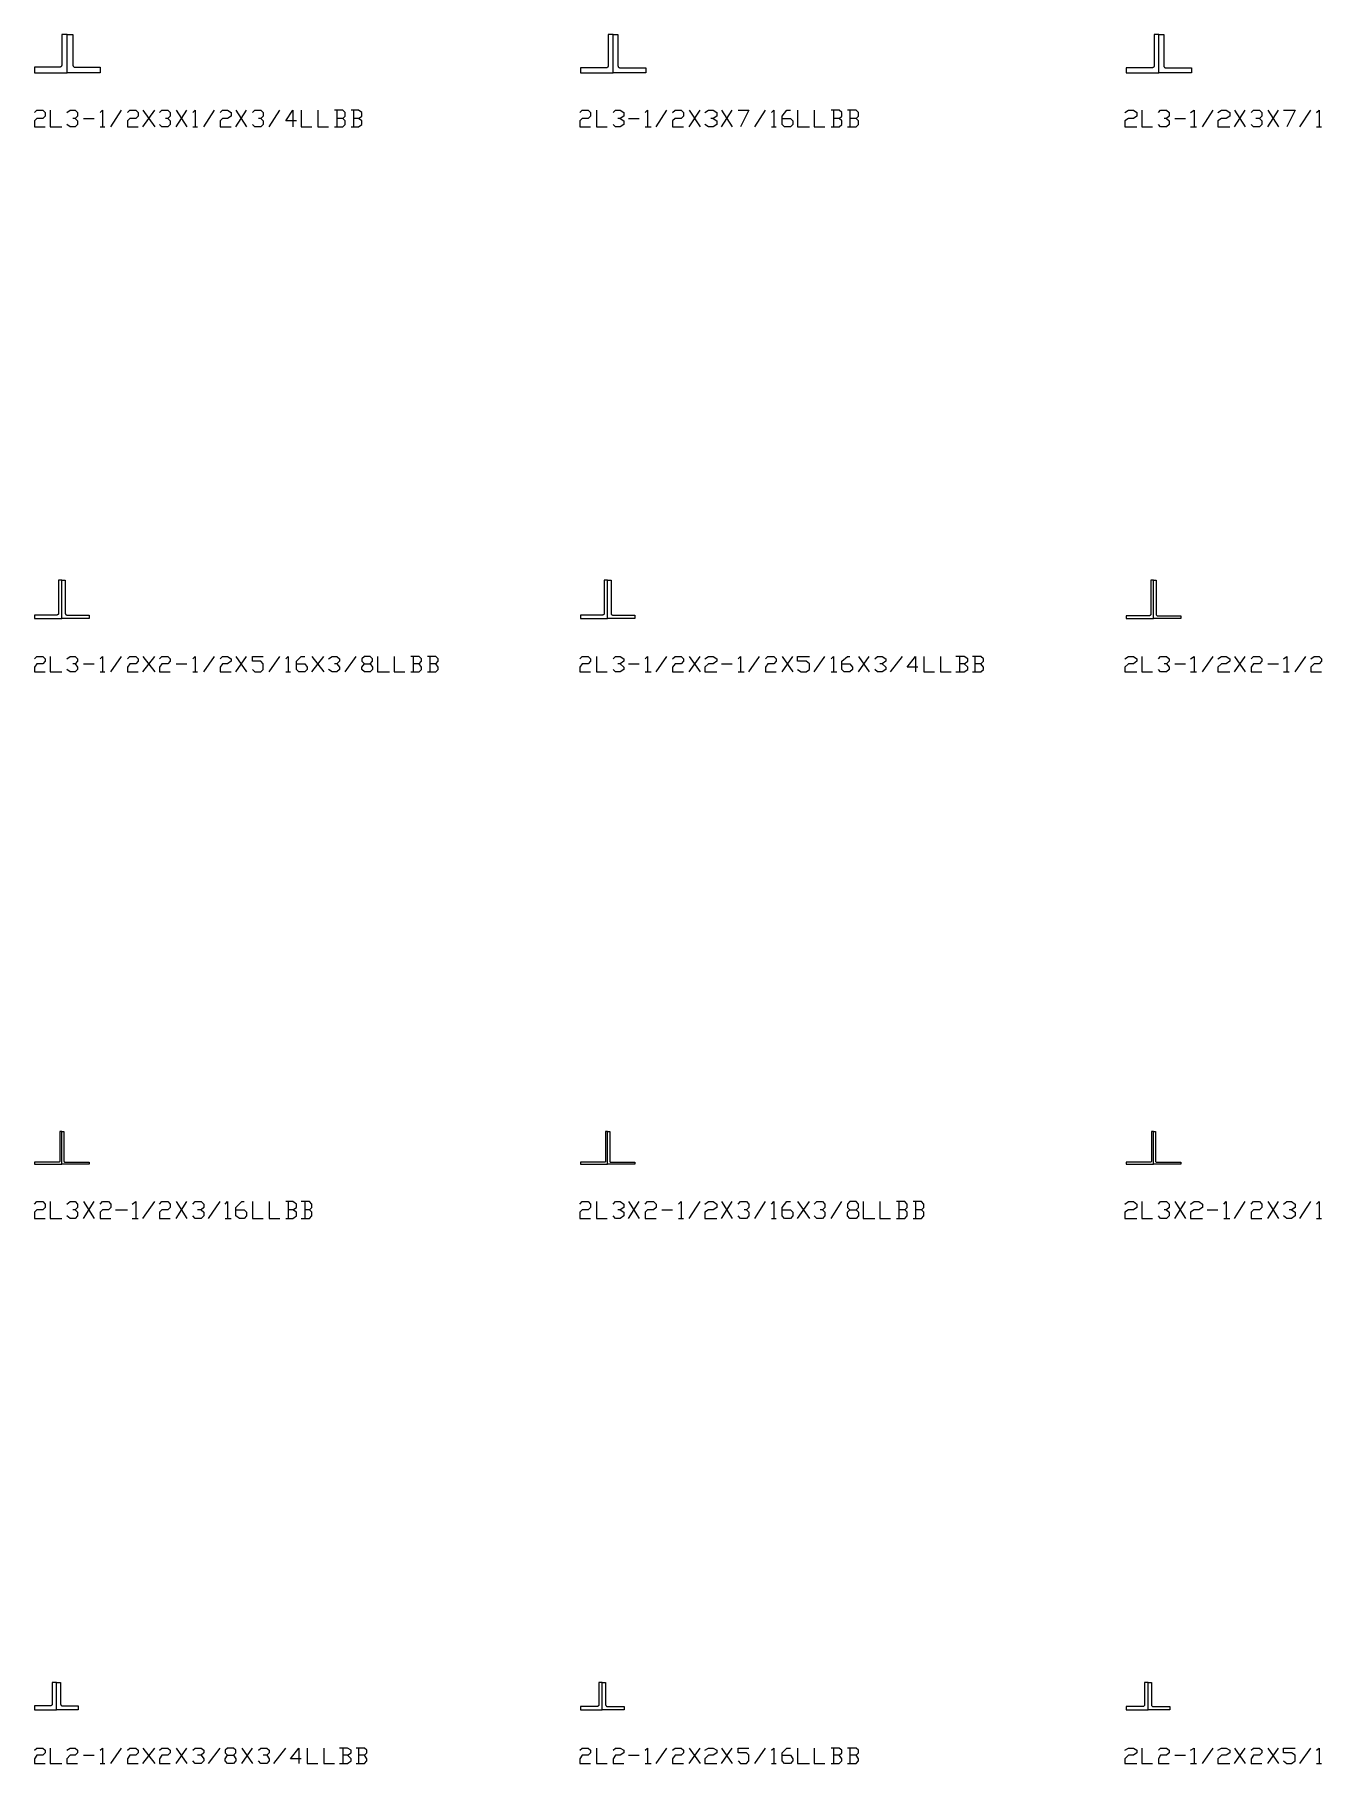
# Model space of a CAD drawing. Header units: inches. Extents: x 0 to 985, y -1555 to 12.
# Drawn here: x 750 to 867.9, y -954.9 to -796.5 of the extents above; entities that cross this region are included whole.
import ezdxf

# ---------------------------------------------------------------- set-up
doc = ezdxf.new("R2010")
doc.units = ezdxf.units.IN
doc.header["$MEASUREMENT"] = 0
doc.layers.add('AISC_STEEL', color=7, linetype='Continuous')

msp = doc.modelspace()

# ---------------------------------------------------------------- linework, layer by layer
at = {"color": 3, "lineweight": 0}
for points in [[(750, -803.65), (750.22, -803.43), (750.77, -803.43), (750.98, -803.65), (750.98, -803.98), (750.77, -804.19), (750.22, -804.19), (750, -804.41), (750, -804.96), (750.98, -804.96)], [(751.42, -803.43), (751.42, -804.96), (752.51, -804.96)], [(752.95, -803.65), (753.27, -803.43), (753.71, -803.43), (753.93, -803.65), (753.93, -803.98), (753.71, -804.19), (753.49, -804.19)], [(753.71, -804.19), (753.93, -804.41), (753.93, -804.74), (753.71, -804.96), (753.27, -804.96), (752.95, -804.74)], [(754.47, -804.19), (755.45, -804.19)], [(756, -803.65), (756.22, -803.43), (756.22, -804.96)], [(756.98, -804.96), (757.96, -803.43)], [(758.51, -803.65), (758.73, -803.43), (759.27, -803.43), (759.49, -803.65), (759.49, -803.98), (759.27, -804.19), (758.73, -804.19), (758.51, -804.41), (758.51, -804.96), (759.49, -804.96)], [(759.93, -804.96), (761.02, -803.43)], [(759.93, -803.43), (761.02, -804.96)], [(761.45, -803.65), (761.67, -803.43), (762.22, -803.43), (762.43, -803.65), (762.43, -803.98), (762.22, -804.19), (762, -804.19)], [(762.22, -804.19), (762.43, -804.41), (762.43, -804.74), (762.22, -804.96), (761.67, -804.96), (761.45, -804.74)], [(762.98, -804.96), (763.96, -803.43)], [(762.98, -803.43), (763.96, -804.96)], [(764.51, -803.65), (764.72, -803.43), (764.72, -804.96)], [(765.49, -804.96), (766.47, -803.43)], [(767.01, -803.65), (767.23, -803.43), (767.67, -803.43), (768, -803.65), (768, -803.98), (767.67, -804.19), (767.23, -804.19), (767.01, -804.41), (767.01, -804.96), (768, -804.96)], [(768.43, -804.96), (769.41, -803.43)], [(768.43, -803.43), (769.41, -804.96)], [(769.96, -803.65), (770.18, -803.43), (770.72, -803.43), (770.94, -803.65), (770.94, -803.98), (770.72, -804.19), (770.5, -804.19)], [(770.72, -804.19), (770.94, -804.41), (770.94, -804.74), (770.72, -804.96), (770.18, -804.96), (769.96, -804.74)], [(771.49, -804.96), (772.47, -803.43)], [(773.99, -804.41), (773.01, -804.41), (773.67, -803.43), (773.67, -804.96)], [(774.43, -803.43), (774.43, -804.96), (775.41, -804.96)], [(775.96, -803.43), (775.96, -804.96), (776.94, -804.96)], [(778.25, -804.19), (778.46, -803.98), (778.46, -803.65), (778.25, -803.43), (777.48, -803.43)], [(777.48, -804.96), (778.25, -804.96), (778.46, -804.74), (778.46, -804.41), (778.25, -804.19), (777.7, -804.19)], [(777.7, -803.43), (777.7, -804.96)], [(779.66, -804.19), (779.99, -803.98), (779.99, -803.65), (779.66, -803.43), (779.01, -803.43)], [(779.01, -804.96), (779.66, -804.96), (779.99, -804.74), (779.99, -804.41), (779.66, -804.19), (779.23, -804.19)], [(779.23, -803.43), (779.23, -804.96)], [(799.95, -803.65), (800.17, -803.43), (800.71, -803.43), (800.93, -803.65), (800.93, -803.98), (800.71, -804.19), (800.17, -804.19), (799.95, -804.41), (799.95, -804.96), (800.93, -804.96)], [(801.47, -803.43), (801.47, -804.96), (802.46, -804.96)], [(803, -803.65), (803.22, -803.43), (803.66, -803.43), (803.98, -803.65), (803.98, -803.98), (803.66, -804.19), (803.44, -804.19)], [(803.66, -804.19), (803.98, -804.41), (803.98, -804.74), (803.66, -804.96), (803.22, -804.96), (803, -804.74)], [(804.42, -804.19), (805.4, -804.19)], [(805.95, -803.65), (806.16, -803.43), (806.16, -804.96)], [(806.93, -804.96), (807.91, -803.43)], [(808.45, -803.65), (808.67, -803.43), (809.22, -803.43), (809.44, -803.65), (809.44, -803.98), (809.22, -804.19), (808.67, -804.19), (808.45, -804.41), (808.45, -804.96), (809.44, -804.96)], [(809.98, -804.96), (810.96, -803.43)], [(809.98, -803.43), (810.96, -804.96)], [(811.4, -803.65), (811.73, -803.43), (812.16, -803.43), (812.49, -803.65), (812.49, -803.98), (812.16, -804.19), (811.94, -804.19)], [(812.16, -804.19), (812.49, -804.41), (812.49, -804.74), (812.16, -804.96), (811.73, -804.96), (811.4, -804.74)], [(812.92, -804.96), (813.91, -803.43)], [(812.92, -803.43), (813.91, -804.96)], [(814.45, -803.43), (815.43, -803.43), (814.67, -804.96)], [(815.98, -804.96), (816.96, -803.43)], [(817.51, -803.65), (817.72, -803.43), (817.72, -804.96)], [(818.49, -804.19), (819.25, -804.19), (819.47, -804.41), (819.47, -804.74), (819.25, -804.96), (818.7, -804.96), (818.49, -804.74), (818.49, -803.98), (818.92, -803.43), (819.25, -803.43)], [(819.9, -803.43), (819.9, -804.96), (820.99, -804.96)], [(821.43, -803.43), (821.43, -804.96), (822.41, -804.96)], [(823.72, -804.19), (823.94, -803.98), (823.94, -803.65), (823.72, -803.43), (822.96, -803.43)], [(822.96, -804.96), (823.72, -804.96), (823.94, -804.74), (823.94, -804.41), (823.72, -804.19), (823.18, -804.19)], [(823.18, -803.43), (823.18, -804.96)], [(825.25, -804.19), (825.47, -803.98), (825.47, -803.65), (825.25, -803.43), (824.48, -803.43)], [(824.48, -804.96), (825.25, -804.96), (825.47, -804.74), (825.47, -804.41), (825.25, -804.19), (824.7, -804.19)], [(824.7, -803.43), (824.7, -804.96)], [(849.89, -803.65), (850.22, -803.43), (850.66, -803.43), (850.98, -803.65), (850.98, -803.98), (850.66, -804.19), (850.22, -804.19), (849.89, -804.41), (849.89, -804.96), (850.98, -804.96)], [(851.42, -803.43), (851.42, -804.96), (852.4, -804.96)], [(852.95, -803.65), (853.16, -803.43), (853.71, -803.43), (853.93, -803.65), (853.93, -803.98), (853.71, -804.19), (853.49, -804.19)], [(853.71, -804.19), (853.93, -804.41), (853.93, -804.74), (853.71, -804.96), (853.16, -804.96), (852.95, -804.74)], [(854.47, -804.19), (855.45, -804.19)], [(855.89, -803.65), (856.22, -803.43), (856.22, -804.96)], [(856.98, -804.96), (857.96, -803.43)], [(858.4, -803.65), (858.73, -803.43), (859.16, -803.43), (859.49, -803.65), (859.49, -803.98), (859.16, -804.19), (858.73, -804.19), (858.4, -804.41), (858.4, -804.96), (859.49, -804.96)], [(859.93, -804.96), (860.91, -803.43)], [(859.93, -803.43), (860.91, -804.96)], [(861.45, -803.65), (861.67, -803.43), (862.22, -803.43), (862.43, -803.65), (862.43, -803.98), (862.22, -804.19), (861.89, -804.19)], [(862.22, -804.19), (862.43, -804.41), (862.43, -804.74), (862.22, -804.96), (861.67, -804.96), (861.45, -804.74)], [(862.98, -804.96), (863.96, -803.43)], [(862.98, -803.43), (863.96, -804.96)], [(864.4, -803.43), (865.49, -803.43), (864.72, -804.96)], [(865.92, -804.96), (866.91, -803.43)], [(867.45, -803.65), (867.67, -803.43), (867.67, -804.96)], [(756, -804.96), (756.44, -804.96)], [(764.51, -804.96), (764.94, -804.96)], [(805.95, -804.96), (806.49, -804.96)], [(817.51, -804.96), (817.94, -804.96)], [(855.89, -804.96), (856.44, -804.96)], [(867.45, -804.96), (867.89, -804.96)], [(750, -853.7), (750.22, -853.48), (750.77, -853.48), (750.98, -853.7), (750.98, -853.92), (750.77, -854.14), (750.22, -854.14), (750, -854.47), (750, -854.9), (750.98, -854.9)], [(751.42, -853.48), (751.42, -854.9), (752.51, -854.9)], [(752.95, -853.7), (753.27, -853.48), (753.71, -853.48), (753.93, -853.7), (753.93, -853.92), (753.71, -854.14), (753.49, -854.14)], [(756, -853.7), (756.22, -853.48), (756.22, -854.9)], [(756.98, -854.9), (757.96, -853.48)], [(758.51, -853.7), (758.73, -853.48), (759.27, -853.48), (759.49, -853.7), (759.49, -853.92), (759.27, -854.14), (758.73, -854.14), (758.51, -854.47), (758.51, -854.9), (759.49, -854.9)], [(759.93, -854.9), (761.02, -853.48)], [(759.93, -853.48), (761.02, -854.9)], [(761.45, -853.7), (761.67, -853.48), (762.22, -853.48), (762.43, -853.7), (762.43, -853.92), (762.22, -854.14), (761.67, -854.14), (761.45, -854.47), (761.45, -854.9), (762.43, -854.9)], [(764.51, -853.7), (764.72, -853.48), (764.72, -854.9)], [(765.49, -854.9), (766.47, -853.48)], [(767.01, -853.7), (767.23, -853.48), (767.67, -853.48), (768, -853.7), (768, -853.92), (767.67, -854.14), (767.23, -854.14), (767.01, -854.47), (767.01, -854.9), (768, -854.9)], [(768.43, -854.9), (769.41, -853.48)], [(768.43, -853.48), (769.41, -854.9)], [(769.96, -854.68), (770.18, -854.9), (770.72, -854.9), (770.94, -854.68), (770.94, -854.14), (770.72, -853.92), (769.96, -853.92), (769.96, -853.48), (770.94, -853.48)], [(771.49, -854.9), (772.47, -853.48)], [(773.01, -853.7), (773.23, -853.48), (773.23, -854.9)], [(773.99, -854.14), (774.76, -854.14), (774.97, -854.47), (774.97, -854.68), (774.76, -854.9), (774.21, -854.9), (773.99, -854.68), (773.99, -853.92), (774.43, -853.48), (774.76, -853.48)], [(775.41, -854.9), (776.5, -853.48)], [(775.41, -853.48), (776.5, -854.9)], [(776.94, -853.7), (777.27, -853.48), (777.7, -853.48), (777.92, -853.7), (777.92, -853.92), (777.7, -854.14), (777.48, -854.14)], [(778.46, -854.9), (779.45, -853.48)], [(780.75, -854.14), (780.97, -854.47), (780.97, -854.68), (780.75, -854.9), (780.21, -854.9), (779.99, -854.68), (779.99, -854.47), (780.21, -854.14), (780.75, -854.14), (780.97, -853.92), (780.97, -853.7), (780.75, -853.48), (780.21, -853.48), (779.99, -853.7), (779.99, -853.92), (780.21, -854.14)], [(781.41, -853.48), (781.41, -854.9), (782.5, -854.9)], [(782.94, -853.48), (782.94, -854.9), (783.92, -854.9)], [(785.23, -854.14), (785.44, -853.92), (785.44, -853.7), (785.23, -853.48), (784.46, -853.48)], [(784.68, -853.48), (784.68, -854.9)], [(786.75, -854.14), (786.97, -853.92), (786.97, -853.7), (786.75, -853.48), (785.99, -853.48)], [(786.21, -853.48), (786.21, -854.9)], [(799.95, -853.7), (800.17, -853.48), (800.71, -853.48), (800.93, -853.7), (800.93, -853.92), (800.71, -854.14), (800.17, -854.14), (799.95, -854.47), (799.95, -854.9), (800.93, -854.9)], [(801.47, -853.48), (801.47, -854.9), (802.46, -854.9)], [(803, -853.7), (803.22, -853.48), (803.66, -853.48), (803.98, -853.7), (803.98, -853.92), (803.66, -854.14), (803.44, -854.14)], [(805.95, -853.7), (806.16, -853.48), (806.16, -854.9)], [(806.93, -854.9), (807.91, -853.48)], [(808.45, -853.7), (808.67, -853.48), (809.22, -853.48), (809.44, -853.7), (809.44, -853.92), (809.22, -854.14), (808.67, -854.14), (808.45, -854.47), (808.45, -854.9), (809.44, -854.9)], [(809.98, -854.9), (810.96, -853.48)], [(809.98, -853.48), (810.96, -854.9)], [(811.4, -853.7), (811.73, -853.48), (812.16, -853.48), (812.49, -853.7), (812.49, -853.92), (812.16, -854.14), (811.73, -854.14), (811.4, -854.47), (811.4, -854.9), (812.49, -854.9)], [(814.45, -853.7), (814.67, -853.48), (814.67, -854.9)], [(815.43, -854.9), (816.41, -853.48)], [(816.96, -853.7), (817.18, -853.48), (817.72, -853.48), (817.94, -853.7), (817.94, -853.92), (817.72, -854.14), (817.18, -854.14), (816.96, -854.47), (816.96, -854.9), (817.94, -854.9)], [(818.49, -854.9), (819.47, -853.48)], [(818.49, -853.48), (819.47, -854.9)], [(819.9, -854.68), (820.23, -854.9), (820.67, -854.9), (820.99, -854.68), (820.99, -854.14), (820.67, -853.92), (819.9, -853.92), (819.9, -853.48), (820.99, -853.48)], [(821.43, -854.9), (822.41, -853.48)], [(822.96, -853.7), (823.18, -853.48), (823.18, -854.9)], [(823.94, -854.14), (824.7, -854.14), (824.92, -854.47), (824.92, -854.68), (824.7, -854.9), (824.16, -854.9), (823.94, -854.68), (823.94, -853.92), (824.48, -853.48), (824.7, -853.48)], [(825.47, -854.9), (826.45, -853.48)], [(825.47, -853.48), (826.45, -854.9)], [(826.99, -853.7), (827.21, -853.48), (827.65, -853.48), (827.97, -853.7), (827.97, -853.92), (827.65, -854.14), (827.43, -854.14)], [(828.41, -854.9), (829.5, -853.48)], [(830.92, -854.47), (829.94, -854.47), (830.7, -853.48), (830.7, -854.9)], [(831.46, -853.48), (831.46, -854.9), (832.45, -854.9)], [(832.99, -853.48), (832.99, -854.9), (833.97, -854.9)], [(835.17, -854.14), (835.5, -853.92), (835.5, -853.7), (835.17, -853.48), (834.41, -853.48)], [(834.74, -853.48), (834.74, -854.9)], [(836.7, -854.14), (836.92, -853.92), (836.92, -853.7), (836.7, -853.48), (835.93, -853.48)], [(836.15, -853.48), (836.15, -854.9)], [(849.89, -853.7), (850.22, -853.48), (850.66, -853.48), (850.98, -853.7), (850.98, -853.92), (850.66, -854.14), (850.22, -854.14), (849.89, -854.47), (849.89, -854.9), (850.98, -854.9)], [(851.42, -853.48), (851.42, -854.9), (852.4, -854.9)], [(852.95, -853.7), (853.16, -853.48), (853.71, -853.48), (853.93, -853.7), (853.93, -853.92), (853.71, -854.14), (853.49, -854.14)], [(855.89, -853.7), (856.22, -853.48), (856.22, -854.9)], [(856.98, -854.9), (857.96, -853.48)], [(858.4, -853.7), (858.73, -853.48), (859.16, -853.48), (859.49, -853.7), (859.49, -853.92), (859.16, -854.14), (858.73, -854.14), (858.4, -854.47), (858.4, -854.9), (859.49, -854.9)], [(859.93, -854.9), (860.91, -853.48)], [(859.93, -853.48), (860.91, -854.9)], [(861.45, -853.7), (861.67, -853.48), (862.22, -853.48), (862.43, -853.7), (862.43, -853.92), (862.22, -854.14), (861.67, -854.14), (861.45, -854.47), (861.45, -854.9), (862.43, -854.9)], [(864.4, -853.7), (864.72, -853.48), (864.72, -854.9)], [(865.49, -854.9), (866.47, -853.48)], [(866.91, -853.7), (867.23, -853.48), (867.67, -853.48), (867.89, -853.7), (867.89, -853.92), (867.67, -854.14), (867.23, -854.14), (866.91, -854.47), (866.91, -854.9), (867.89, -854.9)], [(753.71, -854.14), (753.93, -854.47), (753.93, -854.68), (753.71, -854.9), (753.27, -854.9), (752.95, -854.68)], [(754.47, -854.14), (755.45, -854.14)], [(756, -854.9), (756.44, -854.9)], [(762.98, -854.14), (763.96, -854.14)], [(764.51, -854.9), (764.94, -854.9)], [(773.01, -854.9), (773.45, -854.9)], [(777.7, -854.14), (777.92, -854.47), (777.92, -854.68), (777.7, -854.9), (777.27, -854.9), (776.94, -854.68)], [(784.46, -854.9), (785.23, -854.9), (785.44, -854.68), (785.44, -854.47), (785.23, -854.14), (784.68, -854.14)], [(785.99, -854.9), (786.75, -854.9), (786.97, -854.68), (786.97, -854.47), (786.75, -854.14), (786.21, -854.14)], [(803.66, -854.14), (803.98, -854.47), (803.98, -854.68), (803.66, -854.9), (803.22, -854.9), (803, -854.68)], [(804.42, -854.14), (805.4, -854.14)], [(805.95, -854.9), (806.49, -854.9)], [(812.92, -854.14), (813.91, -854.14)], [(814.45, -854.9), (815, -854.9)], [(822.96, -854.9), (823.5, -854.9)], [(827.65, -854.14), (827.97, -854.47), (827.97, -854.68), (827.65, -854.9), (827.21, -854.9), (826.99, -854.68)], [(834.41, -854.9), (835.17, -854.9), (835.5, -854.68), (835.5, -854.47), (835.17, -854.14), (834.74, -854.14)], [(835.93, -854.9), (836.7, -854.9), (836.92, -854.68), (836.92, -854.47), (836.7, -854.14), (836.15, -854.14)], [(853.71, -854.14), (853.93, -854.47), (853.93, -854.68), (853.71, -854.9), (853.16, -854.9), (852.95, -854.68)], [(854.47, -854.14), (855.45, -854.14)], [(855.89, -854.9), (856.44, -854.9)], [(862.98, -854.14), (863.96, -854.14)], [(864.4, -854.9), (864.94, -854.9)], [(750, -903.65), (750.22, -903.43), (750.77, -903.43), (750.98, -903.65), (750.98, -903.98), (750.77, -904.19), (750.22, -904.19), (750, -904.41), (750, -904.96), (750.98, -904.96)], [(751.42, -903.43), (751.42, -904.96), (752.51, -904.96)], [(752.95, -903.65), (753.27, -903.43), (753.71, -903.43), (753.93, -903.65), (753.93, -903.98), (753.71, -904.19), (753.49, -904.19)], [(753.71, -904.19), (753.93, -904.41), (753.93, -904.74), (753.71, -904.96), (753.27, -904.96), (752.95, -904.74)], [(754.47, -904.96), (755.45, -903.43)], [(754.47, -903.43), (755.45, -904.96)], [(756, -903.65), (756.22, -903.43), (756.76, -903.43), (756.98, -903.65), (756.98, -903.98), (756.76, -904.19), (756.22, -904.19), (756, -904.41), (756, -904.96), (756.98, -904.96)], [(757.42, -904.19), (758.51, -904.19)], [(758.94, -903.65), (759.27, -903.43), (759.27, -904.96)], [(759.93, -904.96), (761.02, -903.43)], [(761.45, -903.65), (761.67, -903.43), (762.22, -903.43), (762.43, -903.65), (762.43, -903.98), (762.22, -904.19), (761.67, -904.19), (761.45, -904.41), (761.45, -904.96), (762.43, -904.96)], [(762.98, -904.96), (763.96, -903.43)], [(762.98, -903.43), (763.96, -904.96)], [(764.51, -903.65), (764.72, -903.43), (765.27, -903.43), (765.49, -903.65), (765.49, -903.98), (765.27, -904.19), (764.94, -904.19)], [(765.27, -904.19), (765.49, -904.41), (765.49, -904.74), (765.27, -904.96), (764.72, -904.96), (764.51, -904.74)], [(765.92, -904.96), (767.01, -903.43)], [(767.45, -903.65), (767.67, -903.43), (767.67, -904.96)], [(768.43, -904.19), (769.2, -904.19), (769.41, -904.41), (769.41, -904.74), (769.2, -904.96), (768.76, -904.96), (768.43, -904.74), (768.43, -903.98), (768.98, -903.43), (769.2, -903.43)], [(769.96, -903.43), (769.96, -904.96), (770.94, -904.96)], [(771.49, -903.43), (771.49, -904.96), (772.47, -904.96)], [(773.67, -904.19), (773.99, -903.98), (773.99, -903.65), (773.67, -903.43), (773.01, -903.43)], [(773.01, -904.96), (773.67, -904.96), (773.99, -904.74), (773.99, -904.41), (773.67, -904.19), (773.23, -904.19)], [(773.23, -903.43), (773.23, -904.96)], [(775.19, -904.19), (775.41, -903.98), (775.41, -903.65), (775.19, -903.43), (774.43, -903.43)], [(774.43, -904.96), (775.19, -904.96), (775.41, -904.74), (775.41, -904.41), (775.19, -904.19), (774.76, -904.19)], [(774.76, -903.43), (774.76, -904.96)], [(799.95, -903.65), (800.17, -903.43), (800.71, -903.43), (800.93, -903.65), (800.93, -903.98), (800.71, -904.19), (800.17, -904.19), (799.95, -904.41), (799.95, -904.96), (800.93, -904.96)], [(801.47, -903.43), (801.47, -904.96), (802.46, -904.96)], [(803, -903.65), (803.22, -903.43), (803.66, -903.43), (803.98, -903.65), (803.98, -903.98), (803.66, -904.19), (803.44, -904.19)], [(803.66, -904.19), (803.98, -904.41), (803.98, -904.74), (803.66, -904.96), (803.22, -904.96), (803, -904.74)], [(804.42, -904.96), (805.4, -903.43)], [(804.42, -903.43), (805.4, -904.96)], [(805.95, -903.65), (806.16, -903.43), (806.71, -903.43), (806.93, -903.65), (806.93, -903.98), (806.71, -904.19), (806.16, -904.19), (805.95, -904.41), (805.95, -904.96), (806.93, -904.96)], [(807.47, -904.19), (808.45, -904.19)], [(809, -903.65), (809.22, -903.43), (809.22, -904.96)], [(809.98, -904.96), (810.96, -903.43)], [(811.4, -903.65), (811.73, -903.43), (812.16, -903.43), (812.49, -903.65), (812.49, -903.98), (812.16, -904.19), (811.73, -904.19), (811.4, -904.41), (811.4, -904.96), (812.49, -904.96)], [(812.92, -904.96), (813.91, -903.43)], [(812.92, -903.43), (813.91, -904.96)], [(814.45, -903.65), (814.67, -903.43), (815.21, -903.43), (815.43, -903.65), (815.43, -903.98), (815.21, -904.19), (815, -904.19)], [(815.21, -904.19), (815.43, -904.41), (815.43, -904.74), (815.21, -904.96), (814.67, -904.96), (814.45, -904.74)], [(815.98, -904.96), (816.96, -903.43)], [(817.51, -903.65), (817.72, -903.43), (817.72, -904.96)], [(818.49, -904.19), (819.25, -904.19), (819.47, -904.41), (819.47, -904.74), (819.25, -904.96), (818.7, -904.96), (818.49, -904.74), (818.49, -903.98), (818.92, -903.43), (819.25, -903.43)], [(819.9, -904.96), (820.99, -903.43)], [(819.9, -903.43), (820.99, -904.96)], [(821.43, -903.65), (821.65, -903.43), (822.19, -903.43), (822.41, -903.65), (822.41, -903.98), (822.19, -904.19), (821.98, -904.19)], [(822.19, -904.19), (822.41, -904.41), (822.41, -904.74), (822.19, -904.96), (821.65, -904.96), (821.43, -904.74)], [(822.96, -904.96), (823.94, -903.43)], [(825.25, -904.19), (825.47, -904.41), (825.47, -904.74), (825.25, -904.96), (824.7, -904.96), (824.48, -904.74), (824.48, -904.41), (824.7, -904.19), (825.25, -904.19), (825.47, -903.98), (825.47, -903.65), (825.25, -903.43), (824.7, -903.43), (824.48, -903.65), (824.48, -903.98), (824.7, -904.19)], [(825.9, -903.43), (825.9, -904.96), (826.99, -904.96)], [(827.43, -903.43), (827.43, -904.96), (828.41, -904.96)], [(829.72, -904.19), (829.94, -903.98), (829.94, -903.65), (829.72, -903.43), (828.96, -903.43)], [(828.96, -904.96), (829.72, -904.96), (829.94, -904.74), (829.94, -904.41), (829.72, -904.19), (829.17, -904.19)], [(829.17, -903.43), (829.17, -904.96)], [(831.25, -904.19), (831.46, -903.98), (831.46, -903.65), (831.25, -903.43), (830.48, -903.43)], [(830.48, -904.96), (831.25, -904.96), (831.46, -904.74), (831.46, -904.41), (831.25, -904.19), (830.7, -904.19)], [(830.7, -903.43), (830.7, -904.96)], [(849.89, -903.65), (850.22, -903.43), (850.66, -903.43), (850.98, -903.65), (850.98, -903.98), (850.66, -904.19), (850.22, -904.19), (849.89, -904.41), (849.89, -904.96), (850.98, -904.96)], [(851.42, -903.43), (851.42, -904.96), (852.4, -904.96)], [(852.95, -903.65), (853.16, -903.43), (853.71, -903.43), (853.93, -903.65), (853.93, -903.98), (853.71, -904.19), (853.49, -904.19)], [(853.71, -904.19), (853.93, -904.41), (853.93, -904.74), (853.71, -904.96), (853.16, -904.96), (852.95, -904.74)], [(854.47, -904.96), (855.45, -903.43)], [(854.47, -903.43), (855.45, -904.96)], [(855.89, -903.65), (856.22, -903.43), (856.65, -903.43), (856.98, -903.65), (856.98, -903.98), (856.65, -904.19), (856.22, -904.19), (855.89, -904.41), (855.89, -904.96), (856.98, -904.96)], [(857.42, -904.19), (858.4, -904.19)], [(858.94, -903.65), (859.16, -903.43), (859.16, -904.96)], [(859.93, -904.96), (860.91, -903.43)], [(861.45, -903.65), (861.67, -903.43), (862.22, -903.43), (862.43, -903.65), (862.43, -903.98), (862.22, -904.19), (861.67, -904.19), (861.45, -904.41), (861.45, -904.96), (862.43, -904.96)], [(862.98, -904.96), (863.96, -903.43)], [(862.98, -903.43), (863.96, -904.96)], [(864.4, -903.65), (864.72, -903.43), (865.16, -903.43), (865.49, -903.65), (865.49, -903.98), (865.16, -904.19), (864.94, -904.19)], [(865.16, -904.19), (865.49, -904.41), (865.49, -904.74), (865.16, -904.96), (864.72, -904.96), (864.4, -904.74)], [(865.92, -904.96), (866.91, -903.43)], [(867.45, -903.65), (867.67, -903.43), (867.67, -904.96)], [(758.94, -904.96), (759.49, -904.96)], [(767.45, -904.96), (768, -904.96)], [(809, -904.96), (809.44, -904.96)], [(817.51, -904.96), (817.94, -904.96)], [(858.94, -904.96), (859.49, -904.96)], [(867.45, -904.96), (867.89, -904.96)], [(750, -953.7), (750.22, -953.49), (750.77, -953.49), (750.98, -953.7), (750.98, -953.92), (750.77, -954.14), (750.22, -954.14), (750, -954.47), (750, -954.9), (750.98, -954.9)], [(751.42, -953.49), (751.42, -954.9), (752.51, -954.9)], [(752.95, -953.7), (753.27, -953.49), (753.71, -953.49), (753.93, -953.7), (753.93, -953.92), (753.71, -954.14), (753.27, -954.14), (752.95, -954.47), (752.95, -954.9), (753.93, -954.9)], [(756, -953.7), (756.22, -953.49), (756.22, -954.9)], [(756.98, -954.9), (757.96, -953.49)], [(758.51, -953.7), (758.73, -953.49), (759.27, -953.49), (759.49, -953.7), (759.49, -953.92), (759.27, -954.14), (758.73, -954.14), (758.51, -954.47), (758.51, -954.9), (759.49, -954.9)], [(759.93, -954.9), (761.02, -953.49)], [(759.93, -953.49), (761.02, -954.9)], [(761.45, -953.7), (761.67, -953.49), (762.22, -953.49), (762.43, -953.7), (762.43, -953.92), (762.22, -954.14), (761.67, -954.14), (761.45, -954.47), (761.45, -954.9), (762.43, -954.9)], [(762.98, -954.9), (763.96, -953.49)], [(762.98, -953.49), (763.96, -954.9)], [(764.51, -953.7), (764.72, -953.49), (765.27, -953.49), (765.49, -953.7), (765.49, -953.92), (765.27, -954.14), (764.94, -954.14)], [(765.92, -954.9), (767.01, -953.49)], [(768.21, -954.14), (768.43, -954.47), (768.43, -954.68), (768.21, -954.9), (767.67, -954.9), (767.45, -954.68), (767.45, -954.47), (767.67, -954.14), (768.21, -954.14), (768.43, -953.92), (768.43, -953.7), (768.21, -953.49), (767.67, -953.49), (767.45, -953.7), (767.45, -953.92), (767.67, -954.14)], [(768.98, -954.9), (769.96, -953.49)], [(768.98, -953.49), (769.96, -954.9)], [(770.5, -953.7), (770.72, -953.49), (771.27, -953.49), (771.49, -953.7), (771.49, -953.92), (771.27, -954.14), (770.94, -954.14)], [(771.92, -954.9), (773.01, -953.49)], [(774.43, -954.47), (773.45, -954.47), (774.21, -953.49), (774.21, -954.9)], [(774.97, -953.49), (774.97, -954.9), (775.96, -954.9)], [(776.5, -953.49), (776.5, -954.9), (777.48, -954.9)], [(778.68, -954.14), (779.01, -953.92), (779.01, -953.7), (778.68, -953.49), (777.92, -953.49)], [(778.25, -953.49), (778.25, -954.9)], [(780.21, -954.14), (780.43, -953.92), (780.43, -953.7), (780.21, -953.49), (779.45, -953.49)], [(779.66, -953.49), (779.66, -954.9)], [(799.95, -953.7), (800.17, -953.49), (800.71, -953.49), (800.93, -953.7), (800.93, -953.92), (800.71, -954.14), (800.17, -954.14), (799.95, -954.47), (799.95, -954.9), (800.93, -954.9)], [(801.47, -953.49), (801.47, -954.9), (802.46, -954.9)], [(803, -953.7), (803.22, -953.49), (803.66, -953.49), (803.98, -953.7), (803.98, -953.92), (803.66, -954.14), (803.22, -954.14), (803, -954.47), (803, -954.9), (803.98, -954.9)], [(805.95, -953.7), (806.16, -953.49), (806.16, -954.9)], [(806.93, -954.9), (807.91, -953.49)], [(808.45, -953.7), (808.67, -953.49), (809.22, -953.49), (809.44, -953.7), (809.44, -953.92), (809.22, -954.14), (808.67, -954.14), (808.45, -954.47), (808.45, -954.9), (809.44, -954.9)], [(809.98, -954.9), (810.96, -953.49)], [(809.98, -953.49), (810.96, -954.9)], [(811.4, -953.7), (811.73, -953.49), (812.16, -953.49), (812.49, -953.7), (812.49, -953.92), (812.16, -954.14), (811.73, -954.14), (811.4, -954.47), (811.4, -954.9), (812.49, -954.9)], [(812.92, -954.9), (813.91, -953.49)], [(812.92, -953.49), (813.91, -954.9)], [(814.45, -954.68), (814.67, -954.9), (815.21, -954.9), (815.43, -954.68), (815.43, -954.14), (815.21, -953.92), (814.45, -953.92), (814.45, -953.49), (815.43, -953.49)], [(815.98, -954.9), (816.96, -953.49)], [(817.51, -953.7), (817.72, -953.49), (817.72, -954.9)], [(818.49, -954.14), (819.25, -954.14), (819.47, -954.47), (819.47, -954.68), (819.25, -954.9), (818.7, -954.9), (818.49, -954.68), (818.49, -953.92), (818.92, -953.49), (819.25, -953.49)], [(819.9, -953.49), (819.9, -954.9), (820.99, -954.9)], [(821.43, -953.49), (821.43, -954.9), (822.41, -954.9)], [(823.72, -954.14), (823.94, -953.92), (823.94, -953.7), (823.72, -953.49), (822.96, -953.49)], [(823.18, -953.49), (823.18, -954.9)], [(825.25, -954.14), (825.47, -953.92), (825.47, -953.7), (825.25, -953.49), (824.48, -953.49)], [(824.7, -953.49), (824.7, -954.9)], [(849.89, -953.7), (850.22, -953.49), (850.66, -953.49), (850.98, -953.7), (850.98, -953.92), (850.66, -954.14), (850.22, -954.14), (849.89, -954.47), (849.89, -954.9), (850.98, -954.9)], [(851.42, -953.49), (851.42, -954.9), (852.4, -954.9)], [(852.95, -953.7), (853.16, -953.49), (853.71, -953.49), (853.93, -953.7), (853.93, -953.92), (853.71, -954.14), (853.16, -954.14), (852.95, -954.47), (852.95, -954.9), (853.93, -954.9)], [(855.89, -953.7), (856.22, -953.49), (856.22, -954.9)], [(856.98, -954.9), (857.96, -953.49)], [(858.4, -953.7), (858.73, -953.49), (859.16, -953.49), (859.49, -953.7), (859.49, -953.92), (859.16, -954.14), (858.73, -954.14), (858.4, -954.47), (858.4, -954.9), (859.49, -954.9)], [(859.93, -954.9), (860.91, -953.49)], [(859.93, -953.49), (860.91, -954.9)], [(861.45, -953.7), (861.67, -953.49), (862.22, -953.49), (862.43, -953.7), (862.43, -953.92), (862.22, -954.14), (861.67, -954.14), (861.45, -954.47), (861.45, -954.9), (862.43, -954.9)], [(862.98, -954.9), (863.96, -953.49)], [(862.98, -953.49), (863.96, -954.9)], [(864.4, -954.68), (864.72, -954.9), (865.16, -954.9), (865.49, -954.68), (865.49, -954.14), (865.16, -953.92), (864.4, -953.92), (864.4, -953.49), (865.49, -953.49)], [(865.92, -954.9), (866.91, -953.49)], [(867.45, -953.7), (867.67, -953.49), (867.67, -954.9)], [(754.47, -954.14), (755.45, -954.14)], [(756, -954.9), (756.44, -954.9)], [(765.27, -954.14), (765.49, -954.47), (765.49, -954.68), (765.27, -954.9), (764.72, -954.9), (764.51, -954.68)], [(771.27, -954.14), (771.49, -954.47), (771.49, -954.68), (771.27, -954.9), (770.72, -954.9), (770.5, -954.68)], [(777.92, -954.9), (778.68, -954.9), (779.01, -954.68), (779.01, -954.47), (778.68, -954.14), (778.25, -954.14)], [(779.45, -954.9), (780.21, -954.9), (780.43, -954.68), (780.43, -954.47), (780.21, -954.14), (779.66, -954.14)], [(804.42, -954.14), (805.4, -954.14)], [(805.95, -954.9), (806.49, -954.9)], [(817.51, -954.9), (817.94, -954.9)], [(822.96, -954.9), (823.72, -954.9), (823.94, -954.68), (823.94, -954.47), (823.72, -954.14), (823.18, -954.14)], [(824.48, -954.9), (825.25, -954.9), (825.47, -954.68), (825.47, -954.47), (825.25, -954.14), (824.7, -954.14)], [(854.47, -954.14), (855.45, -954.14)], [(855.89, -954.9), (856.44, -954.9)], [(867.45, -954.9), (867.89, -954.9)]]:
    msp.add_lwpolyline(points, dxfattribs=at)
at = {"layer": 'AISC_STEEL'}
for points in [[(750, -800), (753, -800), (753, -796.5), (752.5, -796.5), (752.5, -799.25), (752.5, -799.28), (752.49, -799.31), (752.49, -799.33), (752.48, -799.36), (752.46, -799.38), (752.45, -799.41), (752.43, -799.43), (752.41, -799.45), (752.38, -799.46), (752.36, -799.48), (752.33, -799.49), (752.31, -799.49), (752.28, -799.5), (752.25, -799.5), (750, -799.5)], [(756, -800), (753, -800), (753, -796.5), (753.5, -796.5), (753.5, -799.25), (753.5, -799.28), (753.51, -799.31), (753.51, -799.33), (753.52, -799.36), (753.54, -799.38), (753.55, -799.41), (753.57, -799.43), (753.59, -799.45), (753.62, -799.46), (753.64, -799.48), (753.67, -799.49), (753.69, -799.49), (753.72, -799.5), (753.75, -799.5), (756, -799.5)], [(800, -800), (803, -800), (803, -796.5), (802.56, -796.5), (802.56, -799.34), (802.56, -799.37), (802.55, -799.4), (802.55, -799.43), (802.53, -799.45), (802.52, -799.48), (802.5, -799.5), (802.48, -799.52), (802.45, -799.53), (802.43, -799.55), (802.4, -799.55), (802.37, -799.56), (802.34, -799.56), (800, -799.56)], [(806, -800), (803, -800), (803, -796.5), (803.44, -796.5), (803.44, -799.34), (803.44, -799.37), (803.45, -799.4), (803.45, -799.43), (803.47, -799.45), (803.48, -799.48), (803.5, -799.5), (803.52, -799.52), (803.55, -799.53), (803.57, -799.55), (803.6, -799.55), (803.63, -799.56), (803.66, -799.56), (806, -799.56)], [(850, -800), (853, -800), (853, -796.5), (852.56, -796.5), (852.56, -799.34), (852.56, -799.37), (852.55, -799.4), (852.55, -799.43), (852.53, -799.45), (852.52, -799.48), (852.5, -799.5), (852.48, -799.52), (852.45, -799.53), (852.43, -799.55), (852.4, -799.55), (852.37, -799.56), (852.34, -799.56), (850, -799.56)], [(856, -800), (853, -800), (853, -796.5), (853.44, -796.5), (853.44, -799.34), (853.44, -799.37), (853.45, -799.4), (853.45, -799.43), (853.47, -799.45), (853.48, -799.48), (853.5, -799.5), (853.52, -799.52), (853.55, -799.53), (853.57, -799.55), (853.6, -799.55), (853.63, -799.56), (853.66, -799.56), (856, -799.56)], [(750, -850), (752.5, -850), (752.5, -846.5), (752.19, -846.5), (752.19, -849.53), (752.19, -849.55), (752.18, -849.57), (752.18, -849.59), (752.17, -849.61), (752.15, -849.63), (752.14, -849.64), (752.13, -849.65), (752.11, -849.67), (752.09, -849.68), (752.07, -849.68), (752.05, -849.69), (752.03, -849.69), (750, -849.69)], [(755, -850), (752.5, -850), (752.5, -846.5), (752.81, -846.5), (752.81, -849.53), (752.81, -849.55), (752.82, -849.57), (752.82, -849.59), (752.83, -849.61), (752.85, -849.63), (752.86, -849.64), (752.87, -849.65), (752.89, -849.67), (752.91, -849.68), (752.93, -849.68), (752.95, -849.69), (752.97, -849.69), (755, -849.69)], [(800, -850), (802.5, -850), (802.5, -846.5), (802.19, -846.5), (802.19, -849.53), (802.19, -849.55), (802.18, -849.57), (802.18, -849.59), (802.17, -849.61), (802.15, -849.63), (802.14, -849.64), (802.13, -849.65), (802.11, -849.67), (802.09, -849.68), (802.07, -849.68), (802.05, -849.69), (802.03, -849.69), (800, -849.69)], [(805, -850), (802.5, -850), (802.5, -846.5), (802.81, -846.5), (802.81, -849.53), (802.81, -849.55), (802.82, -849.57), (802.82, -849.59), (802.83, -849.61), (802.85, -849.63), (802.86, -849.64), (802.87, -849.65), (802.89, -849.67), (802.91, -849.68), (802.93, -849.68), (802.95, -849.69), (802.97, -849.69), (805, -849.69)], [(850, -850), (852.5, -850), (852.5, -846.5), (852.25, -846.5), (852.25, -849.62), (852.25, -849.64), (852.25, -849.66), (852.24, -849.67), (852.23, -849.69), (852.22, -849.7), (852.21, -849.71), (852.2, -849.72), (852.19, -849.73), (852.17, -849.74), (852.16, -849.75), (852.14, -849.75), (852.12, -849.75), (850, -849.75)], [(855, -850), (852.5, -850), (852.5, -846.5), (852.75, -846.5), (852.75, -849.62), (852.75, -849.64), (852.75, -849.66), (852.76, -849.67), (852.77, -849.69), (852.78, -849.7), (852.79, -849.71), (852.8, -849.72), (852.81, -849.73), (852.83, -849.74), (852.84, -849.75), (852.86, -849.75), (852.88, -849.75), (855, -849.75)], [(750, -900), (752.5, -900), (752.5, -897), (752.31, -897), (752.31, -899.72), (752.31, -899.73), (752.31, -899.74), (752.3, -899.75), (752.3, -899.76), (752.29, -899.78), (752.28, -899.78), (752.28, -899.79), (752.26, -899.8), (752.25, -899.8), (752.24, -899.81), (752.23, -899.81), (752.22, -899.81), (750, -899.81)], [(755, -900), (752.5, -900), (752.5, -897), (752.69, -897), (752.69, -899.72), (752.69, -899.73), (752.69, -899.74), (752.7, -899.75), (752.7, -899.76), (752.71, -899.78), (752.72, -899.78), (752.72, -899.79), (752.74, -899.8), (752.75, -899.8), (752.76, -899.81), (752.77, -899.81), (752.78, -899.81), (755, -899.81)], [(800, -900), (802.5, -900), (802.5, -897), (802.31, -897), (802.31, -899.72), (802.31, -899.73), (802.31, -899.74), (802.3, -899.75), (802.3, -899.76), (802.29, -899.78), (802.28, -899.78), (802.28, -899.79), (802.26, -899.8), (802.25, -899.8), (802.24, -899.81), (802.23, -899.81), (802.22, -899.81), (800, -899.81)], [(805, -900), (802.5, -900), (802.5, -897), (802.69, -897), (802.69, -899.72), (802.69, -899.73), (802.69, -899.74), (802.7, -899.75), (802.7, -899.76), (802.71, -899.78), (802.72, -899.78), (802.72, -899.79), (802.74, -899.8), (802.75, -899.8), (802.76, -899.81), (802.77, -899.81), (802.78, -899.81), (805, -899.81)], [(850, -900), (852.5, -900), (852.5, -897), (852.31, -897), (852.31, -899.72), (852.31, -899.73), (852.31, -899.74), (852.3, -899.75), (852.3, -899.76), (852.29, -899.78), (852.28, -899.78), (852.28, -899.79), (852.26, -899.8), (852.25, -899.8), (852.24, -899.81), (852.23, -899.81), (852.22, -899.81), (850, -899.81)], [(855, -900), (852.5, -900), (852.5, -897), (852.69, -897), (852.69, -899.72), (852.69, -899.73), (852.69, -899.74), (852.7, -899.75), (852.7, -899.76), (852.71, -899.78), (852.72, -899.78), (852.72, -899.79), (852.74, -899.8), (852.75, -899.8), (852.76, -899.81), (852.77, -899.81), (852.78, -899.81), (855, -899.81)], [(750, -950), (752, -950), (752, -947.5), (751.62, -947.5), (751.62, -949.44), (751.62, -949.46), (751.62, -949.49), (751.61, -949.51), (751.6, -949.53), (751.59, -949.55), (751.57, -949.57), (751.55, -949.59), (751.53, -949.6), (751.51, -949.61), (751.49, -949.62), (751.46, -949.62), (751.44, -949.62), (750, -949.62)], [(754, -950), (752, -950), (752, -947.5), (752.37, -947.5), (752.37, -949.44), (752.38, -949.46), (752.38, -949.49), (752.39, -949.51), (752.4, -949.53), (752.41, -949.55), (752.43, -949.57), (752.45, -949.59), (752.47, -949.6), (752.49, -949.61), (752.51, -949.62), (752.54, -949.62), (752.56, -949.62), (754, -949.62)], [(800, -950), (802, -950), (802, -947.5), (801.69, -947.5), (801.69, -949.53), (801.69, -949.55), (801.68, -949.57), (801.68, -949.59), (801.67, -949.61), (801.65, -949.63), (801.64, -949.64), (801.63, -949.65), (801.61, -949.67), (801.59, -949.68), (801.57, -949.68), (801.55, -949.69), (801.53, -949.69), (800, -949.69)], [(804, -950), (802, -950), (802, -947.5), (802.31, -947.5), (802.31, -949.53), (802.31, -949.55), (802.32, -949.57), (802.32, -949.59), (802.33, -949.61), (802.35, -949.63), (802.36, -949.64), (802.37, -949.65), (802.39, -949.67), (802.41, -949.68), (802.43, -949.68), (802.45, -949.69), (802.47, -949.69), (804, -949.69)], [(850, -950), (852, -950), (852, -947.5), (851.69, -947.5), (851.69, -949.53), (851.69, -949.55), (851.68, -949.57), (851.68, -949.59), (851.67, -949.61), (851.65, -949.63), (851.64, -949.64), (851.63, -949.65), (851.61, -949.67), (851.59, -949.68), (851.57, -949.68), (851.55, -949.69), (851.53, -949.69), (850, -949.69)], [(854, -950), (852, -950), (852, -947.5), (852.31, -947.5), (852.31, -949.53), (852.31, -949.55), (852.32, -949.57), (852.32, -949.59), (852.33, -949.61), (852.35, -949.63), (852.36, -949.64), (852.37, -949.65), (852.39, -949.67), (852.41, -949.68), (852.43, -949.68), (852.45, -949.69), (852.47, -949.69), (854, -949.69)]]:
    msp.add_lwpolyline(points, close=True, dxfattribs=at)

doc.saveas('drawing.dxf')
